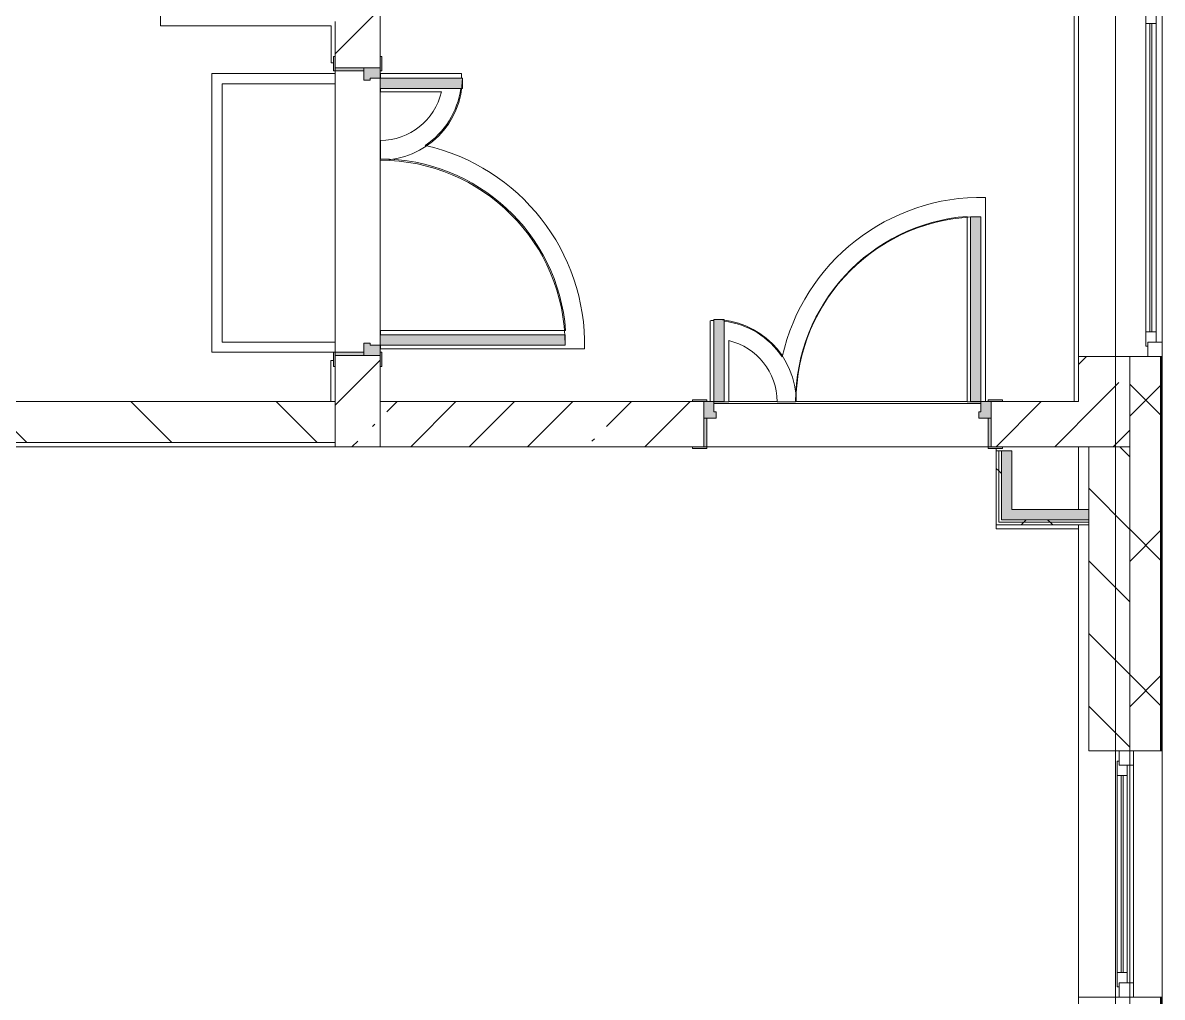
# Model space of a CAD drawing. Header units: millimetres. Extents: x -5368 to 196898, y -8553 to 29000.
# Drawn here: x 181714 to 187263, y 7700 to 12444 of the extents above; entities that cross this region are included whole.
import ezdxf

# ---------------------------------------------------------------- set-up
doc = ezdxf.new("R2010")
doc.units = ezdxf.units.MM
doc.linetypes.add('Осевая', pattern=[3175, 635, -476.25, 1587.5, -476.25])
for name, color, linetype, lineweight, true_color in [('A-DOOR-2', 7, 'Continuous', 5, 0xaaaaaa), ('A-DOOR-3', 7, 'Continuous', 5, 0xe2e2e2), ('A-DOOR-FRAM-2', 7, 'Continuous', 5, 0xe2e2e2), ('A-DOOR-FRAM-3', 7, 'Continuous', 5, 0xaaaaaa), ('A-FLOR-3', 7, 'Continuous', 5, 0xaaaaaa), ('I-WALL-3', 7, 'Continuous', 9, 0xe7e7e7)]:
    doc.layers.add(name, color=color, linetype=linetype, lineweight=lineweight, true_color=true_color)
for name, color, linetype, lineweight in [('A-GLAZ-2', 7, 'Continuous', 5), ('A-WALL', 7, 'Continuous', 9), ('A-WALL-2', 7, 'Continuous', 5), ('I-WALL-4', 7, 'Continuous', 5), ('Оси', 7, 'Continuous', 9), ('Оси-2', 7, 'Осевая', 9)]:
    doc.layers.add(name, color=color, linetype=linetype, lineweight=lineweight)
pattern_1 = [(45, (62025.03, 0), (-285.1231, 285.1231), []), (45, (62310.15, 0), (-285.1231, 285.1231), [504.031, -100.806, 16.764, -84.042])]
pattern_2 = [(45, (62025, 0), (-530.33, 530.33), []), (135, (62025, 0), (-530.33, -530.33), [])]

# ---------------------------------------------------------------- blocks, each defined once
blk = doc.blocks.new('120_Окно_СКБ_1Ст - 120_Окно_СКБ_1Ст 1200х2500_h_ с форточкой 3-24161067-3_3_1_птичка')
at = {"layer": 'A-GLAZ-2'}
for p, q in [((-600, -127), (-600, -57)), ((-600, -57), (-530, -57)), ((600, -57), (-600, -57)), ((-530, -57), (-530, -127)), ((530, -87), (-530, -87)), ((-530, -87), (-530, -127)), ((-480, -137), (-480, -87)), ((-480, -107), (480, -107)), ((480, -137), (480, -87)), ((530, -127), (530, -57)), ((530, -57), (600, -57)), ((530, -127), (530, -87)), ((600, -57), (600, -127)), ((-530, -127), (-600, -127)), ((-600, -127), (-550, -127)), ((-530, -127), (-550, -127)), ((-550, -127), (-550, -137)), ((-550, -137), (550, -137)), ((550, -137), (-550, -137)), ((480, -117), (-480, -117)), ((600, -127), (530, -127)), ((550, -127), (530, -127)), ((550, -127), (600, -127)), ((550, -137), (550, -127))]:
    blk.add_line(p, q, dxfattribs=at)
blk = doc.blocks.new('110_Дверь_СКБ_2Ст - Д-5_п_ Из игровой в коридор-32679362-3_3_1_птичка')
at = {"layer": 'A-DOOR-3'}
for points in [[(612.5, 110), (662.5, 110), (662.5, 1010), (612.5, 1010)], [(-587.5, 110), (-587.5, 510), (-637.5, 510), (-637.5, 110)], [(712.5, -110), (712.5, 30), (697.5, 30), (697.5, -110)]]:
    blk.add_hatch(color=256, dxfattribs=at).paths.add_polyline_path(points)
h = blk.add_hatch(color=256, dxfattribs=at)
h.paths.add_polyline_path([(652.5, 30), (712.5, 30), (712.5, 110), (662.5, 110), (662.5, 60), (652.5, 60)])
h.paths.add_polyline_path([(-687.5, 30), (-627.5, 30), (-627.5, 60), (-637.5, 60), (-637.5, 110), (-687.5, 110)])
at = {"layer": 'A-DOOR-FRAM-2'}
for points in [[(-672.5, 110), (-672.5, 118), (-742.5, 118), (-742.5, 110)], [(767.5, 110), (767.5, 118), (697.5, 118), (697.5, 110)], [(-672.5, -110), (-672.5, 30), (-687.5, 30), (-687.5, -110)], [(-672.5, -118), (-672.5, -110), (-742.5, -110), (-742.5, -118)], [(767.5, -118), (767.5, -110), (697.5, -110), (697.5, -118)]]:
    blk.add_hatch(color=256, dxfattribs=at).paths.add_polyline_path(points)
at = {"layer": 'A-DOOR-2'}
for p, q in [((662.5, 1010), (612.5, 1010)), ((612.5, 1010), (612.5, 110)), ((662.5, 110), (662.5, 1010)), ((-637.5, 510), (-637.5, 110)), ((-587.5, 510), (-637.5, 510)), ((-587.5, 110), (-587.5, 510)), ((-637.5, 110), (-587.5, 110)), ((612.5, 110), (662.5, 110))]:
    blk.add_line(p, q, dxfattribs=at)
for centre, radius, start, end in [((662.5, 110), 900, 90, 180), ((-637.5, 110), 400, 360, 90)]:
    blk.add_arc(centre, radius, start, end, dxfattribs=at)
at = {"layer": 'A-DOOR-FRAM-3'}
for p, q in [((-672.5, 118), (-742.5, 118)), ((-742.5, 118), (-742.5, 110)), ((-672.5, 110), (-672.5, 118)), ((767.5, 118), (697.5, 118)), ((697.5, 118), (697.5, 110)), ((767.5, 110), (767.5, 118)), ((-742.5, 110), (-672.5, 110)), ((-637.5, 110), (-687.5, 110)), ((-687.5, 110), (-687.5, 30)), ((-637.5, 60), (-637.5, 110)), ((-627.5, 60), (-637.5, 60)), ((-627.5, 30), (-627.5, 60)), ((662.5, 60), (652.5, 60)), ((652.5, 60), (652.5, 30)), ((662.5, 110), (662.5, 60)), ((712.5, 110), (662.5, 110)), ((697.5, 110), (767.5, 110)), ((712.5, 30), (712.5, 110)), ((-687.5, 30), (-627.5, 30)), ((-672.5, 30), (-687.5, 30)), ((-687.5, 30), (-687.5, -110)), ((-672.5, -110), (-672.5, 30)), ((652.5, 30), (712.5, 30)), ((712.5, 30), (697.5, 30)), ((697.5, 30), (697.5, -110)), ((712.5, -110), (712.5, 30)), ((-672.5, -110), (-742.5, -110)), ((-742.5, -110), (-742.5, -118)), ((-687.5, -110), (-672.5, -110)), ((-672.5, -118), (-672.5, -110)), ((697.5, -110), (712.5, -110)), ((767.5, -110), (697.5, -110)), ((697.5, -110), (697.5, -118)), ((767.5, -118), (767.5, -110)), ((-742.5, -118), (-672.5, -118)), ((697.5, -118), (767.5, -118))]:
    blk.add_line(p, q, dxfattribs=at)
blk = doc.blocks.new('110_Дверь_СКБ_2Ст - Д-1_л_Лестничная клетка EIS60 2-V112-3_3_1_птичка')
at = {"layer": 'A-DOOR-3'}
for points in [[(662.5, 110), (662.5, 1010), (612.5, 1010), (612.5, 110)], [(-587.5, 510), (-637.5, 510), (-637.5, 110), (-587.5, 110), (-587.5, 394.4)], [(712.5, 30), (697.5, 30), (697.5, -110), (712.5, -110)]]:
    blk.add_hatch(color=256, dxfattribs=at).paths.add_polyline_path(points)
h = blk.add_hatch(color=256, dxfattribs=at)
h.paths.add_polyline_path([(712.5, 110), (662.5, 110), (662.5, 60), (652.5, 60), (652.5, 30), (712.5, 30)])
h.paths.add_polyline_path([(-627.5, 30), (-627.5, 60), (-637.5, 60), (-637.5, 110), (-687.5, 110), (-687.5, 30)])
at = {"layer": 'A-DOOR-FRAM-2'}
for points in [[(-672.5, 110), (-672.5, 118), (-742.5, 118), (-742.5, 110)], [(767.5, 110), (767.5, 118), (697.5, 118), (697.5, 110)], [(-672.5, 30), (-687.5, 30), (-687.5, -110), (-672.5, -110)], [(-672.5, -110), (-742.5, -110), (-742.5, -118), (-672.5, -118)], [(767.5, -118), (767.5, -110), (697.5, -110), (697.5, -118)]]:
    blk.add_hatch(color=256, dxfattribs=at).paths.add_polyline_path(points)
at = {"layer": 'A-DOOR-2'}
for p, q in [((662.5, 1010), (612.5, 1010)), ((612.5, 1010), (612.5, 110)), ((662.5, 110), (662.5, 1010)), ((-637.5, 510), (-637.5, 110)), ((-587.5, 510), (-637.5, 510)), ((-587.5, 110), (-587.5, 510)), ((-637.5, 110), (-587.5, 110)), ((612.5, 110), (662.5, 110))]:
    blk.add_line(p, q, dxfattribs=at)
for centre, radius, start, end in [((662.5, 110), 900, 90, 180), ((-637.5, 110), 400, 360, 90)]:
    blk.add_arc(centre, radius, start, end, dxfattribs=at)
at = {"layer": 'A-DOOR-FRAM-3'}
for p, q in [((-672.5, 118), (-742.5, 118)), ((-742.5, 118), (-742.5, 110)), ((-672.5, 110), (-672.5, 118)), ((767.5, 118), (697.5, 118)), ((697.5, 118), (697.5, 110)), ((767.5, 110), (767.5, 118)), ((-742.5, 110), (-672.5, 110)), ((-637.5, 110), (-687.5, 110)), ((-687.5, 110), (-687.5, 30)), ((-637.5, 60), (-637.5, 110)), ((-627.5, 60), (-637.5, 60)), ((-627.5, 30), (-627.5, 60)), ((662.5, 60), (652.5, 60)), ((652.5, 60), (652.5, 30)), ((662.5, 110), (662.5, 60)), ((712.5, 110), (662.5, 110)), ((697.5, 110), (767.5, 110)), ((712.5, 30), (712.5, 110)), ((-687.5, 30), (-627.5, 30)), ((-672.5, 30), (-687.5, 30)), ((-687.5, 30), (-687.5, -110)), ((-672.5, -110), (-672.5, 30)), ((652.5, 30), (712.5, 30)), ((712.5, 30), (697.5, 30)), ((697.5, 30), (697.5, -110)), ((712.5, -110), (712.5, 30)), ((-672.5, -110), (-742.5, -110)), ((-742.5, -110), (-742.5, -118)), ((-687.5, -110), (-672.5, -110)), ((-672.5, -118), (-672.5, -110)), ((697.5, -110), (712.5, -110)), ((767.5, -110), (697.5, -110)), ((697.5, -110), (697.5, -118)), ((767.5, -118), (767.5, -110)), ((-742.5, -118), (-672.5, -118)), ((697.5, -118), (767.5, -118))]:
    blk.add_line(p, q, dxfattribs=at)
blk = doc.blocks.new('120_Окно_СКБ_2Ст_Фрамуга сверху - 120_Окно_СКБ_2Ст_2300х2500_h_ ДОО 2-24160916-3_3_1_птичка')
at = {"layer": 'A-GLAZ-2'}
for p, q in [((-1150, 13), (-1150, 83)), ((-1150, 83), (-1080, 83)), ((1150, 83), (-1150, 83)), ((-1080, 83), (-1080, 13)), ((-1080, 83), (1080, 83)), ((-590, 13), (-590, 83)), ((-590, 83), (-520, 83)), ((-520, 83), (-520, 13)), ((1080, 13), (1080, 83)), ((1080, 83), (1150, 83)), ((1150, 83), (1150, 13)), ((-1080, 13), (-1150, 13)), ((-1150, 13), (-540, 13)), ((-590, 53), (-1080, 53)), ((-590, 43), (-1080, 43)), ((-1080, 13), (-540, 13)), ((-520, 13), (-590, 13)), ((-520, 13), (-540, 13)), ((-540, 13), (-540, 3)), ((-540, 3), (1100, 3)), ((1100, 3), (-540, 3)), ((1080, 53), (-520, 53)), ((-520, 53), (-520, 13)), ((-470, 3), (-470, 53)), ((-470, 33), (1030, 33)), ((1030, 23), (-470, 23)), ((1030, 3), (1030, 53)), ((1080, 13), (1080, 53)), ((1150, 13), (1080, 13)), ((1100, 13), (1080, 13)), ((1100, 13), (1150, 13)), ((1100, 3), (1100, 13))]:
    blk.add_line(p, q, dxfattribs=at)

msp = doc.modelspace()

# ---------------------------------------------------------------- hatches: boundary and pattern name
at = {"layer": 'A-WALL-2'}
h = msp.add_hatch(dxfattribs=at)
h.set_pattern_fill('FP_75', color=256, style=0, pattern_type=2)
h.set_pattern_definition([(45, (62025.03, 0), (-353.5534, 353.5534), []), (135, (62025.03, 0), (-353.5534, -353.5534), [])])
h.paths.add_polyline_path([(187105, -250), (187255, -250), (187255, 7700), (187105, 7700), (187105, -100)])
h.paths.add_polyline_path([(187105, 8900), (187255, 8900), (187255, 10820), (187105, 10820), (187105, 10380)])
h.paths.add_polyline_path([(187255, 13120), (187255, 21400), (187105, 21400), (187105, 13120)])
h = msp.add_hatch(dxfattribs=at)
h.set_pattern_fill('FP_73', color=256, style=0, pattern_type=2)
h.set_pattern_definition([(135, (62025.03, 0), (-176.7767, -176.7767), [])])
h.paths.add_polyline_path([(187105, 8900), (187105, 10380), (186905, 10380), (186905, 8900), (186918.6, 8900)])
at = {"layer": 'I-WALL-3'}
for points in [[(186530, 10025), (186530, 10360), (186480, 10360), (186480, 10025)], [(186905, 10025), (186905, 10075), (186530, 10075), (186530, 10025)]]:
    msp.add_hatch(color=256, dxfattribs=at).paths.add_polyline_path(points)
at = {"layer": 'I-WALL-4'}
h = msp.add_hatch(dxfattribs=at)
h.set_pattern_fill('FP_71', color=256, style=0, pattern_type=2)
h.set_pattern_definition(pattern_1)
h.paths.add_polyline_path([(186855, 10600), (187105, 10600), (187105, 10820), (186855, 10820)])
h.paths.add_polyline_path([(187105, 13120), (187105, 21400), (186855, 21400), (186855, 13120)])
h = msp.add_hatch(dxfattribs=at)
h.set_pattern_fill('FP_71', color=256, style=0, pattern_type=2)
h.set_pattern_definition(pattern_1)
h.paths.add_polyline_path([(183235, 10380), (183455, 10382.1), (183455, 10825), (183235, 10825), (183235, 10382.1)])
h.paths.add_polyline_path([(183455, 12225), (183455, 13400), (183235, 13400), (183235, 12225), (183405, 12225)])
h.paths.add_polyline_path([(183235, 13900), (183455, 13900), (183455, 18600), (183235, 18600), (183235, 13932.4)])
h.paths.add_polyline_path([(183454.6, 19100), (183455, 19100), (183455, 19110), (183235, 19110), (183235, 19100)])
h = msp.add_hatch(dxfattribs=at)
h.set_pattern_fill('FP_74', color=256, style=0, pattern_type=2)
h.set_pattern_definition([(135, (62025.03, 0), (-353.5534, -353.5534), [])])
h.paths.add_polyline_path([(181355, 10400), (183235, 10400), (183235, 10600), (181355, 10600)])
h.paths.add_polyline_path([(171330, 10400), (172255, 10400), (172255, 10600), (171130, 10600), (171130, 10400), (171185, 10400)])
h.paths.add_polyline_path([(169375, 10400), (169730, 10400), (169730, 10600), (169375, 10600), (169375, 10520)])
h.paths.add_polyline_path([(173235, 10400), (173955, 10400), (173955, 10600), (173205, 10600), (173205, 10400)])
h = msp.add_hatch(dxfattribs=at)
h.set_pattern_fill('FP_71', color=256, style=0, pattern_type=2)
h.set_pattern_definition(pattern_1)
h.paths.add_polyline_path([(183455, 10380), (185030, 10382.1), (185030, 10600), (183455, 10600), (183455, 10382.1)])
h.paths.add_polyline_path([(186918.6, 10380), (187105, 10382.1), (187105, 10600), (186430, 10600), (186430, 10380), (186905, 10380)])
h = msp.add_hatch(dxfattribs=at)
h.set_pattern_fill('FP_154', color=256, style=0, pattern_type=2)
h.set_pattern_definition(pattern_2)
h.paths.add_polyline_path([(186467.5, 10000), (186467.5, 10360), (186455, 10360), (186455, 10000)])
h = msp.add_hatch(dxfattribs=at)
h.set_pattern_fill('FP_154', color=256, style=0, pattern_type=2)
h.set_pattern_definition(pattern_2)
h.paths.add_polyline_path([(186480, 10012.5), (186480, 10360), (186467.5, 10360), (186467.5, 10012.5)])
h = msp.add_hatch(dxfattribs=at)
h.set_pattern_fill('FP_154', color=256, style=0, pattern_type=2)
h.set_pattern_definition(pattern_2)
h.paths.add_polyline_path([(186467.5, 10000), (186905, 10000), (186905, 10012.5), (186467.5, 10012.5)])
h = msp.add_hatch(dxfattribs=at)
h.set_pattern_fill('FP_154', color=256, style=0, pattern_type=2)
h.set_pattern_definition(pattern_2)
h.paths.add_polyline_path([(186480, 10012.5), (186905, 10012.5), (186905, 10025), (186480, 10025)])

# ---------------------------------------------------------------- linework, layer by layer
at = {"layer": 'A-FLOR-3'}
for p, q in [((186834, 10600), (186834, 13450)), ((182385, 12430), (182385, 13400)), ((183215, 12430), (182385, 12430)), ((183215, 12250), (183215, 12430)), ((183227, 12250), (183215, 12250)), ((182635, 12197.6), (182635, 10840)), ((183235, 12197.6), (182635, 12197.6)), ((183235, 12147.6), (183235, 12197.6)), ((183849.8, 12197.6), (183455.3, 12197.6)), ((183455.3, 12197.6), (183455.3, 12175)), ((182685, 10890), (182685, 12147.6)), ((182685, 12147.6), (183235, 12147.6)), ((183455.3, 12125), (183455.3, 12107.6)), ((183455.3, 12107.6), (183752.5, 12107.6)), ((183455.3, 11871.4), (183455.3, 11781.4)), ((186402.9, 10600), (186402.9, 11594.3)), ((186312.9, 11501.8), (186312.9, 10599.5)), ((185061.7, 10993.9), (185061.7, 10600)), ((184357.6, 10946.4), (183455.3, 10946.4)), ((183455.3, 10946.4), (183455.3, 10925)), ((183235, 10890), (182685, 10890)), ((183235, 10840), (183235, 10890)), ((185151.7, 10599.5), (185151.7, 10896.6)), ((182635, 10840), (183227, 10840)), ((183455.3, 10875), (183455.3, 10856.4)), ((183455.3, 10856.4), (184450.1, 10856.4)), ((183214, 10800), (183227, 10800)), ((183214, 10600), (183214, 10800)), ((185080, 10599.5), (185151.7, 10599.5)), ((185387.9, 10599.5), (185477.9, 10599.5)), ((186312.9, 10599.5), (186380, 10599.5)), ((185080, 10590), (186380, 10590)), ((183235, 10380), (181355, 10380)), ((186455, 10360), (186455, 10372)), ((186455, 9980), (186455, 10000)), ((186855, 9980), (186455, 9980))]:
    msp.add_line(p, q, dxfattribs=at)
for centre, radius, start, end in [((183455.3, 12176.4), 395, 359.7874, 3.072), ((183455.3, 12176.4), 305, 270, 346.9573), ((183455.3, 12176.4), 395, 303.5405, 352.5085), ((183455.3, 10876.4), 995, 358.8489, 77.3295), ((183455.3, 10876.4), 905, 4.4369, 90), ((186382.9, 10599.5), 995, 88.8489, 167.3295), ((186382.9, 10599.5), 905, 94.4369, 180), ((185082.9, 10599.5), 395, 90.4077, 93.072), ((185082.9, 10599.5), 395, 33.5405, 83.1419), ((185082.9, 10599.5), 305, 0, 76.9573)]:
    msp.add_arc(centre, radius, start, end, dxfattribs=at)
at = {"layer": 'A-WALL'}
for p, q in [((187105, 10820), (187105, 10600)), ((187105, 10600), (187105, 10820)), ((187255, 8900), (187255, 10820)), ((187258, 8900), (187258, 10820)), ((183235, 10400), (183235, 10600)), ((187105, 10380), (186905, 10380)), ((187105, 10380), (187105, 8900)), ((187105, 8900), (187105, 10380)), ((186467.5, 10012.5), (186467.5, 10360)), ((186480, 10025), (186480, 10360)), ((186905, 10012.5), (186467.5, 10012.5)), ((186905, 10025), (186480, 10025)), ((187255, -250), (187255, 7700)), ((187258, -253), (187258, 7700))]:
    msp.add_line(p, q, dxfattribs=at)
at = {"layer": 'A-WALL-2'}
for p, q in [((187263, 7700), (187263, 21558)), ((187263, 10820), (187105, 10820)), ((187105, 10600), (187105, 10380)), ((186905, 10380), (186905, 8900)), ((186905, 8900), (187105, 8900)), ((187105, 8900), (187263, 8900)), ((187105, 8900), (187105, -100)), ((187263, 7700), (187105, 7700)), ((187263, -258), (187263, 7700))]:
    msp.add_line(p, q, dxfattribs=at)
at = {"layer": 'I-WALL-4'}
for p, q in [((186855, 18850), (186855, 10600)), ((183455, 12280), (183455, 13400)), ((183235, 12450), (183235, 12280)), ((183235, 12197.6), (183235, 12210)), ((183235, 10890), (183235, 12147.6)), ((183455, 12125), (183455, 10925)), ((183235, 10770), (183235, 10600)), ((183455, 10380), (183455, 10770)), ((187105, 10820), (186855, 10820)), ((183235, 10600), (173235, 10600)), ((184975, 10600), (183455, 10600)), ((185151.7, 10600), (185387.8, 10600)), ((185477, 10600), (186312.9, 10600)), ((186855, 10600), (186485, 10600)), ((187105, 10380), (187105, 10600)), ((181355, 10400), (183235, 10400)), ((183235, 10400), (183235, 10380)), ((183235, 10380), (184975, 10380)), ((186415, 10380), (185045, 10380)), ((186485, 10380), (186905, 10380)), ((186855, 10075), (186855, 10380)), ((186455, 10360), (186455, 10000)), ((186530, 10360), (186455, 10360)), ((186530, 10075), (186530, 10360)), ((186905, 10075), (186530, 10075)), ((186455, 10000), (186905, 10000)), ((186855, 10000), (186855, 150)), ((187105, 8900), (187105, 7701)), ((186855, 7701), (187105, 7701))]:
    msp.add_line(p, q, dxfattribs=at)
at = {"layer": 'Оси'}
for p, q in [((187035, 10029.8), (187035, 21915.1)), ((187035, -1906.3), (187035, 9979))]:
    msp.add_line(p, q, dxfattribs=at)
at = {"layer": 'Оси-2'}
msp.add_line((187035, 9979), (187035, 10029.8), dxfattribs=at)

# ---------------------------------------------------------------- block references
at = {"layer": 'A-DOOR-2', "rotation": 269.9999999999998}
msp.add_blockref('110_Дверь_СКБ_2Ст - Д-1_л_Лестничная клетка EIS60 2-V112-3_3_1_птичка', (183345, 11537.5), dxfattribs=at)
at = {"layer": 'A-DOOR-2'}
msp.add_blockref('110_Дверь_СКБ_2Ст - Д-5_п_ Из игровой в коридор-32679362-3_3_1_птичка', (185717.5, 10490), dxfattribs=at)
at = {"layer": 'A-GLAZ-2', "rotation": 269.9999999999999}
for name, p in [('120_Окно_СКБ_2Ст_Фрамуга сверху - 120_Окно_СКБ_2Ст_2300х2500_h_ ДОО 2-24160916-3_3_1_птичка', (187180, 11970)), ('120_Окно_СКБ_1Ст - 120_Окно_СКБ_1Ст 1200х2500_h_ с форточкой 3-24161067-3_3_1_птичка', (187180, 8300))]:
    msp.add_blockref(name, p, dxfattribs=at)

doc.saveas('drawing.dxf')
